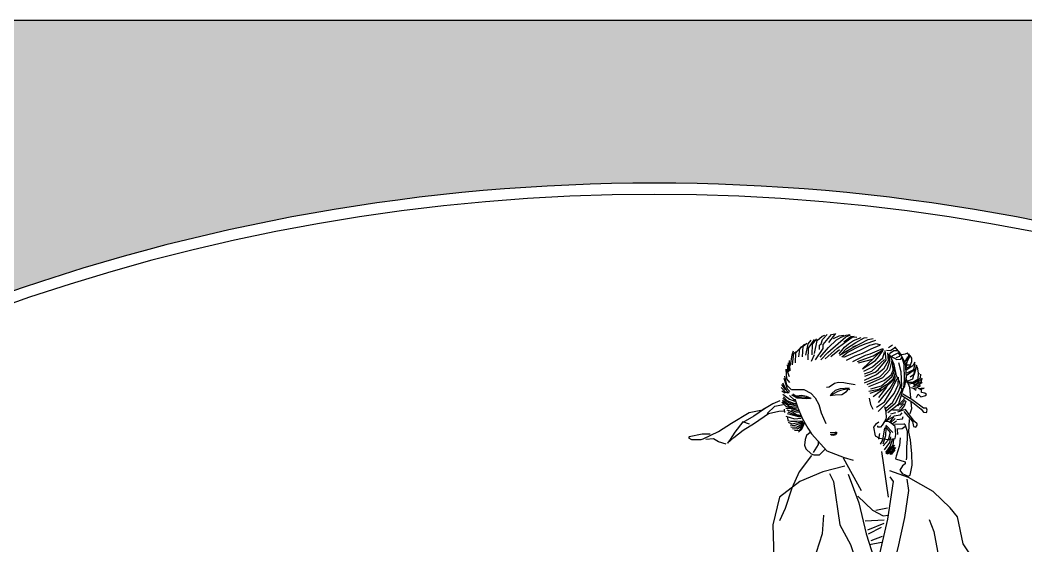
# Model space of a CAD drawing. Extents: x 424 to 2284, y 993 to 1733.
# Drawn here: x 1075 to 1522.4, y 1481.7 to 1715.5 of the extents above; entities that cross this region are included whole.
import ezdxf

# ---------------------------------------------------------------- set-up
doc = ezdxf.new("R2010")
doc.units = 0
doc.header["$LTSCALE"] = 10
doc.header["$MEASUREMENT"] = 0
for name, color, linetype in [('3', 3, 'CONTINUOUS'), ('4', 4, 'CONTINUOUS'), ('7', 7, 'CONTINUOUS'), ('BH', 3, 'CONTINUOUS')]:
    doc.layers.add(name, color=color, linetype=linetype)

msp = doc.modelspace()

# ---------------------------------------------------------------- hatches: boundary and pattern name
at = {"layer": 'BH'}
h = msp.add_hatch(dxfattribs=at)
h.set_pattern_fill('ESCHER', color=256, scale=50, style=0)
h.set_pattern_definition([(60, (-210, -315), (-60, -1e-08), [55, -5]), (180, (-210, -315), (30, -51.9615), [55, -5]), (300, (-210, -315), (60, -1e-08), [55, -5]), (60, (-205, -315), (-60, -1e-08), [10, -50]), (300, (-205, -315), (60, -1e-08), [10, -50]), (60, (-212.5, -310.67), (-60, -1e-08), [10, -50]), (180, (-212.5, -310.67), (30, -51.9615), [10, -50]), (300, (-212.5, -319.33), (60, -1e-08), [10, -50]), (180, (-212.5, -319.33), (30, -51.9615), [10, -50]), (60, (-230, -315), (-60, -1e-08), [10, -50]), (300, (-230, -315), (60, -1e-08), [10, -50]), (60, (-200, -332.32), (-60, -1e-08), [10, -50]), (180, (-200, -332.32), (30, -51.9615), [10, -50]), (300, (-200, -297.68), (60, -1e-08), [10, -50]), (180, (-200, -297.68), (30, -51.9615), [10, -50]), (0, (-200, -306.34), (-30, 51.9615), [35, -25]), (0, (-200, -323.66), (-30, 51.9615), [35, -25]), (120, (-207.5, -302.01), (-60, 1e-08), [35, -25]), (120, (-222.5, -310.67), (-60, 1e-08), [35, -25]), (240, (-222.5, -319.33), (30, -51.9615), [35, -25]), (240, (-207.5, -327.99), (30, -51.9615), [35, -25])])
edge = h.paths.add_edge_path(flags=16)
edge.add_arc((1357.09, 773.12), 409.87, 48.6982, 131.3018, ccw=False)
edge.add_line((1627.61, 1081.03), (1926.99, 1430.29))
edge.add_arc((1357.09, 773.12), 869.87, 49.06779, 130.93221)
edge.add_line((787.18, 1430.29), (1086.57, 1081.03))
h.paths.add_polyline_path([(2253.88, 1715.5), (2253.88, 1015.5), (453.88, 1015.5), (453.88, 1715.5)])

# ---------------------------------------------------------------- linework, layer by layer
at = {"layer": '3'}
for points in [[(1428.38, 1567.27), (1429.59, 1573.02), (1431.71, 1574.94), (1432.93, 1575.34)], [(1428.79, 1564.44), (1432.22, 1569.49), (1432.22, 1571.2), (1435.96, 1575.64), (1437.37, 1576.04)], [(1430.6, 1568.98), (1430.5, 1570.9), (1431.31, 1571.61), (1431.92, 1573.52), (1434.04, 1575.74)], [(1430.91, 1565.66), (1434.54, 1569.99), (1438.18, 1573.32), (1440.2, 1574.53), (1442.42, 1575.34), (1444.03, 1575.74)], [(1431.21, 1564.44), (1434.34, 1567.67), (1442.32, 1574.63), (1444.34, 1575.54)], [(1434.74, 1572.11), (1437.87, 1576.15)], [(1436.86, 1573.93), (1439.29, 1575.04), (1441.41, 1575.34)], [(1441.41, 1572.51), (1444.54, 1574.83), (1445.95, 1574.94)], [(1419.88, 1563.11), (1419.98, 1567.55), (1422.61, 1570.37)], [(1421.41, 1565.76), (1421.82, 1569.29), (1423.84, 1571.4)], [(1422.93, 1565.76), (1423.33, 1570.5), (1424.95, 1571.81)], [(1424.44, 1566.56), (1425.55, 1571.51), (1426.87, 1573.12)], [(1425.55, 1564.44), (1425.66, 1569.59), (1428.38, 1573.42)], [(1427.27, 1566.66), (1427.47, 1571.4), (1429.39, 1573.72)], [(1433.03, 1564.85), (1438.38, 1569.59), (1444.13, 1573.83), (1445.35, 1574.63), (1447.16, 1574.53)], [(1439.29, 1567.07), (1441.71, 1570.07), (1443.43, 1571.58), (1445.75, 1573.1), (1449.08, 1574.33)], [(1439.48, 1566.49), (1445.11, 1569.74), (1452.26, 1573.41), (1454.47, 1573.99)], [(1440.4, 1567.17), (1442.52, 1569.46), (1446.76, 1572.11), (1450.5, 1574.23), (1451.81, 1574.33)], [(1455.51, 1572.98), (1450.74, 1571.47), (1448.15, 1570.39), (1443.38, 1567.79), (1440.57, 1565.63)], [(1441.43, 1565.63), (1445.48, 1567.34), (1448.8, 1568.87), (1452.95, 1570.97), (1455.78, 1571.67), (1457.7, 1571.07)], [(1442.52, 1564.33), (1446.41, 1566.28), (1449.62, 1567.44), (1453.56, 1569.3), (1457.46, 1571.03)], [(1445.45, 1570.19), (1447.37, 1571)], [(1461.24, 1569.97), (1463.05, 1571.08)], [(1417.66, 1561.9), (1418.37, 1566.64), (1418.97, 1568.45)], [(1418.57, 1562.2), (1419.17, 1567.44), (1420.29, 1568.15)], [(1426.97, 1563.84), (1428.28, 1566.76)], [(1435.65, 1565.86), (1439.49, 1569.08)], [(1445.33, 1563.68), (1450.96, 1566.49), (1453.13, 1567.14), (1456.16, 1568.44), (1458.76, 1569.52)], [(1447.5, 1563.68), (1454.47, 1566.23), (1458.97, 1569.09)], [(1449.66, 1560.44), (1455.51, 1564.11), (1456.81, 1565.84), (1458.76, 1568.44)], [(1449.88, 1560.65), (1454.64, 1564.98), (1458.97, 1569.3)], [(1450.31, 1559.35), (1454.21, 1561.3), (1458.81, 1565.32), (1459.41, 1567.79)], [(1450.53, 1555.46), (1455.88, 1557.86), (1459.32, 1560.69), (1461.24, 1564.12), (1460.92, 1567.57)], [(1450.53, 1554.16), (1457.5, 1557.05), (1460.71, 1560.22), (1461.79, 1563.9), (1461.54, 1566.94)], [(1450.74, 1557.19), (1455.29, 1558.92), (1456.59, 1560), (1460.27, 1564.33), (1459.84, 1568.66)], [(1451.83, 1553.51), (1458.81, 1556.64), (1461.79, 1560), (1462.87, 1564.11), (1461.79, 1566.71)], [(1460.33, 1568.76), (1462.14, 1568.65), (1464.06, 1569.97)], [(1461.64, 1567.24), (1463.56, 1568.55), (1465.17, 1568.55)], [(1462.24, 1566.14), (1464.96, 1564.63), (1466.78, 1564.73), (1467.18, 1565.54), (1468.09, 1562.51), (1468.19, 1555.75), (1467.89, 1551.82), (1467.18, 1551.32), (1465.97, 1555.15), (1464.86, 1557.27), (1463.85, 1562.41), (1462.14, 1566.14)], [(1462.95, 1566.23), (1465.58, 1567.55), (1466.08, 1567.55)], [(1463.96, 1570.27), (1466.39, 1567.24), (1468.61, 1563.01), (1469.11, 1556.75), (1468.2, 1552.11)], [(1464.67, 1565.53), (1466.28, 1566.13), (1466.49, 1566.54), (1465.78, 1567.24)], [(1467.09, 1566.84), (1468.81, 1567.14), (1469.82, 1567.55)], [(1469.62, 1567.75), (1470.12, 1566.54), (1470.02, 1565.73), (1469.21, 1564.82), (1468.51, 1563.71)], [(1470.73, 1566.33), (1471.54, 1565.23), (1471.54, 1563.51), (1470.93, 1562.1), (1468.81, 1562.1)], [(1470.83, 1566.33), (1468.91, 1562.6)], [(1469.52, 1565.83), (1469.42, 1564.12), (1469.31, 1561.9), (1468.91, 1561.09)], [(1470.22, 1567.24), (1470.63, 1566.33)], [(1416.15, 1562.2), (1416.55, 1559.78), (1416.85, 1559.07)], [(1416.65, 1563.11), (1416.95, 1560.48), (1417.15, 1559.58)], [(1417.46, 1559.48), (1417.26, 1564.12)], [(1447.93, 1563.03), (1454.21, 1564.76)], [(1450.53, 1558.27), (1453.78, 1559.35), (1459.52, 1564.62)], [(1452.48, 1552.65), (1459.19, 1555.24), (1462.44, 1557.84), (1463.26, 1559.88), (1463.09, 1564.11)], [(1453.34, 1551.57), (1458.21, 1552.82), (1462.87, 1556.98), (1463.95, 1559.57), (1463.74, 1561.52)], [(1465.67, 1563.32), (1466.78, 1559.18), (1466.98, 1552.63)], [(1472.95, 1563.41), (1472.14, 1561.8), (1469.01, 1559.68)], [(1469.01, 1560.59), (1471.33, 1561.9)], [(1473.66, 1562), (1473.05, 1560.18), (1472.24, 1559.48), (1469.11, 1557.36)], [(1469.62, 1558.67), (1472.55, 1560.18), (1473.05, 1562.6)], [(1470.83, 1556.85), (1472.85, 1558.16), (1473.86, 1561.59)], [(1415.03, 1557.16), (1415.94, 1553.32), (1417.96, 1551.2)], [(1415.64, 1560.28), (1415.94, 1556.05), (1417.26, 1554.43)], [(1415.94, 1560.48), (1416.75, 1557.76), (1417.05, 1557.05)], [(1452.48, 1550.49), (1456.99, 1551.4), (1461.14, 1553.95), (1463.52, 1556.11), (1464.39, 1558.71)], [(1454.43, 1548.11), (1460.71, 1552.87), (1464.17, 1556.11), (1464.39, 1556.98)], [(1469.21, 1554.84), (1472.14, 1555.95), (1472.65, 1558.16), (1472.95, 1560.18)], [(1474.06, 1561.29), (1474.46, 1558.47), (1474.26, 1555.64), (1472.04, 1554.33), (1469.92, 1554.33), (1469.31, 1554.33)], [(1475.47, 1558.06), (1475.27, 1556.35), (1474.06, 1554.84), (1472.55, 1553.93), (1469.92, 1553.63)], [(1474.77, 1558.57), (1474.57, 1557.76)], [(1413.62, 1553.42), (1415.24, 1551.1)], [(1414.13, 1554.23), (1415.94, 1550.8), (1417.05, 1549.79)], [(1414.73, 1556.25), (1416.25, 1551.51), (1417.36, 1550.3)], [(1433.63, 1552.28), (1434.84, 1552.38), (1437.27, 1554.09), (1439.09, 1554.5), (1441.41, 1554.4), (1442.82, 1553.99), (1446.36, 1553.49)], [(1455.94, 1543.35), (1459.41, 1545.73), (1462.44, 1550.7), (1465.04, 1556.11)], [(1456.59, 1541.4), (1460.27, 1545.08), (1463.74, 1549.4), (1465.59, 1553.29), (1465.69, 1556.76)], [(1456.81, 1545.51), (1462.04, 1551.9), (1464.17, 1555.68)], [(1460.02, 1543.01), (1463.05, 1545.53), (1465.79, 1550.67), (1466.8, 1553.39)], [(1471.22, 1547.56), (1470.74, 1552.08), (1469, 1556.44)], [(1476.18, 1554.43), (1474.26, 1552.82), (1472.14, 1552.41)], [(1476.18, 1556.35), (1473.66, 1553.83), (1472.24, 1553.22)], [(1476.08, 1556.05), (1475.58, 1554.53), (1473.15, 1553.12), (1472.55, 1552.82)], [(1475.47, 1552.82), (1473.66, 1551.91), (1472.85, 1551.91)], [(1413.52, 1552.11), (1415.44, 1550.09), (1416.55, 1549.69)], [(1413.82, 1550.7), (1415.34, 1549.69)], [(1414.25, 1549.12), (1417.28, 1546.9), (1419.6, 1545.99)], [(1414.55, 1548.01), (1416.07, 1546.29), (1418.59, 1545.39), (1420.01, 1545.08)], [(1417.16, 1548.55), (1419.38, 1546.53), (1419.38, 1546.53)], [(1418.08, 1551.31), (1423.53, 1551.27), (1426.77, 1549.66), (1428.69, 1547.58), (1430.3, 1544.51), (1431.31, 1540.88), (1433.33, 1536.14)], [(1418.08, 1548.85), (1420.51, 1548.04), (1422.93, 1548.04), (1425.05, 1547.64), (1426.46, 1547.23), (1424.65, 1547.03), (1420.61, 1547.34), (1418.49, 1548.55)], [(1418.69, 1549.35), (1420, 1548.44), (1421.52, 1548.55), (1422.73, 1548.75), (1424.65, 1548.34), (1426.67, 1547.44), (1426.87, 1547.23)], [(1443.73, 1551.77), (1439.69, 1551.57), (1437.47, 1550.87), (1436.06, 1549.45), (1435.25, 1548.65), (1437.47, 1548.85), (1440.5, 1548.95), (1442.52, 1550.36), (1443.63, 1551.47), (1444.13, 1551.27), (1442.92, 1551.37), (1441.11, 1551.07), (1439.89, 1550.76), (1438.38, 1550.16), (1436.76, 1549.25), (1435.96, 1548.85)], [(1453.13, 1549.62), (1458.1, 1551.4)], [(1457.02, 1547.67), (1460.49, 1552.22)], [(1467.2, 1551.07), (1464.17, 1545.02), (1460.33, 1541.79)], [(1460.94, 1540.99), (1465.79, 1544.92), (1468.11, 1552.28)], [(1467.2, 1548.55), (1472.15, 1545.43), (1475.78, 1542.5), (1476.9, 1541.19), (1478.11, 1541.09), (1478.51, 1542), (1478.11, 1543), (1476.79, 1543), (1471.64, 1546.74), (1467.61, 1549.16)], [(1471.24, 1552.18), (1472.45, 1551.88), (1473.56, 1550.97)], [(1473.77, 1547.64), (1474.47, 1549.16), (1475.58, 1548.05), (1477.8, 1548.65), (1478.21, 1549.06), (1477.4, 1549.66), (1475.89, 1549.86), (1475.99, 1551.78)], [(1475.17, 1551.2), (1477.09, 1551.81), (1474.46, 1551.51)], [(1412.85, 1546.16), (1409.82, 1544.86), (1406.14, 1542.7), (1401.37, 1539.45), (1396.39, 1536.64)], [(1407.22, 1540.54), (1410.68, 1543.78), (1414.37, 1544.65)], [(1413.74, 1545.59), (1415.66, 1543.77), (1420.51, 1542.66)], [(1414.05, 1545.89), (1417.18, 1543.87), (1420.51, 1543.37)], [(1414.15, 1546.5), (1416.77, 1544.78), (1418.59, 1544.38), (1420.41, 1543.97)], [(1414.25, 1547.4), (1415.36, 1546.29), (1417.68, 1544.98), (1420.11, 1544.68)], [(1419.59, 1547.14), (1421, 1543.1), (1422.92, 1538.56), (1425.34, 1534.02), (1426.96, 1531.5), (1433.82, 1523.94), (1441.51, 1520.98), (1445.55, 1519.77)], [(1452.65, 1547.34), (1453.26, 1544.52), (1454.27, 1542.5)], [(1459.42, 1543.71), (1460.02, 1541.39), (1460.22, 1538.47), (1459.52, 1537.05), (1458.51, 1535.34), (1457.7, 1534.53), (1456.49, 1534.43), (1456.49, 1535.04)], [(1463.06, 1542.2), (1467.1, 1542.2), (1468.41, 1543.91), (1469.12, 1546.23)], [(1465.48, 1543.91), (1468.11, 1546.84), (1468.41, 1547.34)], [(1466.19, 1542.8), (1468.11, 1544.92)], [(1466.6, 1544.32), (1468.72, 1546.53)], [(1471.12, 1545.74), (1471.42, 1542.72), (1470.72, 1540.4)], [(1381.88, 1531.45), (1378.42, 1531.45), (1372.57, 1530.15), (1372.36, 1529.72), (1373.66, 1529.07), (1377.99, 1529.07), (1378.85, 1529.29), (1385.57, 1532.53), (1391.41, 1536.21), (1399.21, 1540.97), (1405.27, 1542.27), (1406.14, 1542.92)], [(1399.42, 1535.78), (1396.39, 1536.86), (1392.93, 1532.32), (1390.76, 1529.07), (1389.68, 1527.34), (1392.5, 1529.94), (1396.61, 1533.18), (1401.59, 1536.21), (1407.87, 1540.54), (1412.42, 1541.62), (1414.8, 1541.83)], [(1414.83, 1542.53), (1414.93, 1541.02)], [(1415.64, 1539.4), (1419.38, 1538.16), (1422.41, 1538.56)], [(1415.65, 1543), (1417.67, 1543), (1420.29, 1542.09), (1421.1, 1542.09)], [(1415.97, 1542.16), (1418.59, 1541.35), (1420.39, 1540.18), (1422.11, 1539.87)], [(1416.25, 1540.58), (1421.2, 1539.27), (1422.82, 1539.27)], [(1416.47, 1541.25), (1419.8, 1539.94), (1421.82, 1539.44)], [(1417.99, 1542.16), (1420.01, 1541.35), (1421.52, 1541.25)], [(1462.25, 1539.68), (1460.23, 1537.46), (1463.67, 1539.27), (1461.65, 1536.65)], [(1462.35, 1540.48), (1464.47, 1540.99)], [(1463.57, 1539.57), (1466.6, 1539.98), (1467.3, 1540.89)], [(1464.98, 1537.86), (1467.5, 1538.16), (1467.71, 1539.27)], [(1465.38, 1541.29), (1468.31, 1542.3)], [(1468.11, 1541.49), (1471.95, 1536.95), (1472.35, 1534.83), (1473.46, 1534.53), (1474.07, 1535.44), (1474.07, 1536.04), (1472.76, 1536.95), (1468.62, 1542.5)], [(1416.37, 1538.83), (1416.47, 1537.42), (1417.88, 1537.22), (1420.41, 1537.22), (1423.14, 1537.32)], [(1416.57, 1536.71), (1418.29, 1536.01), (1423.14, 1537.01)], [(1417.48, 1535.6), (1419.3, 1535.3), (1423.44, 1536.71)], [(1417.78, 1534.59), (1420.31, 1534.49), (1423.94, 1536.61)], [(1418.49, 1533.89), (1420.81, 1533.69), (1423.54, 1535.9)], [(1419.4, 1533.18), (1421.62, 1533.08), (1423.14, 1535)], [(1421.22, 1532.27), (1422.73, 1533.58), (1423.84, 1536.21), (1423.84, 1536.71)], [(1456.89, 1536.65), (1455.48, 1535.64), (1454.57, 1534.53), (1455.28, 1530.6), (1457.3, 1529.59), (1460.93, 1528.98), (1464.16, 1529.39), (1464.57, 1531.2), (1464.26, 1534.73), (1462.45, 1536.25), (1461.13, 1537.05), (1459.42, 1537.05)], [(1459.72, 1534.84), (1461.94, 1532.11), (1461.13, 1528.78), (1458.91, 1526.16)], [(1460.02, 1535.44), (1463.15, 1532.11)], [(1462.15, 1536.35), (1464.27, 1538.36)], [(1463.06, 1536.15), (1464.78, 1537.36)], [(1463.87, 1535.84), (1468.11, 1536.04), (1468.51, 1535.94)], [(1466.49, 1529.74), (1466.19, 1526.31), (1464.67, 1521.67), (1464.37, 1520.46), (1468.61, 1519.15), (1468.61, 1518.24), (1467.5, 1517.33), (1466.29, 1515.42), (1467.3, 1513.9), (1470.02, 1512.69), (1470.83, 1513.1), (1471.74, 1517.53), (1471.64, 1522.68), (1471.03, 1528.83), (1470.33, 1532.26), (1470.62, 1537.98)], [(1464.98, 1533.83), (1467.4, 1533.93), (1468.51, 1534.83)], [(1468.51, 1535.89), (1469.62, 1532.66), (1469.62, 1529.13), (1469.32, 1525.81), (1469.22, 1520.96), (1469.11, 1519.95)], [(1426.37, 1532.17), (1424.75, 1530.86), (1424.15, 1529.05), (1423.84, 1526.52), (1424.55, 1524.91), (1426.87, 1522.59), (1428.08, 1522.19), (1430.51, 1522.19), (1432.93, 1524.61)], [(1435.31, 1532.11), (1437.47, 1532.22), (1438.08, 1532.31), (1438.08, 1531.7), (1437.78, 1531.09), (1436.67, 1530.75), (1435.75, 1530.89), (1435.55, 1531.4), (1436.36, 1531.4), (1437.37, 1531.6), (1437.97, 1532.1)], [(1457.2, 1531.61), (1456.79, 1529.19)], [(1459.42, 1534.13), (1458.61, 1528.68), (1457.6, 1526.97)], [(1460.12, 1534.13), (1459.92, 1530.6), (1458.81, 1526.87)], [(1459.52, 1524.39), (1461.84, 1527.72), (1462.25, 1530.14)], [(1465.08, 1533.62), (1465.28, 1531.3)], [(1389.03, 1526.91), (1385.57, 1527.99), (1383.4, 1529.29), (1379.94, 1529.07)], [(1430, 1527.94), (1429.9, 1526.73), (1429.3, 1525.62), (1427.68, 1523.3)], [(1460.03, 1523.28), (1462.05, 1525.91), (1463.16, 1529.44)], [(1460.23, 1522.68), (1463.26, 1526.51), (1463.66, 1529.13)], [(1460.63, 1522.48), (1464.07, 1526.51)], [(1461.24, 1522.68), (1463.16, 1524.39), (1464.07, 1525.6)], [(1426.96, 1521.9), (1421.51, 1514.65), (1418.24, 1507.39), (1415.33, 1498.31), (1412.79, 1492.87)], [(1461.95, 1522.38), (1464.47, 1525.4)], [(1462.55, 1522.27), (1464.27, 1524.39)], [(1450.94, 1492.87), (1459.29, 1493.23)], [(1452.03, 1488.88), (1459.29, 1491.78)], [(1452.39, 1487.06), (1458.2, 1489.97)], [(1453.48, 1484.16), (1458.57, 1485.98)], [(1452.75, 1482.35), (1458.2, 1483.43)]]:
    msp.add_lwpolyline(points, dxfattribs=at)
at = {"layer": '4'}
msp.add_lwpolyline([(2253.88, 1715.5), (2253.88, 1015.5), (453.88, 1015.5), (453.88, 1715.5)], close=True, dxfattribs=at)
at = {"layer": '7'}
for points in [[(1086.57, 1081.03, -0.37689), (1627.61, 1081.03), (1926.99, 1430.29, 0.373211), (787.18, 1430.29)], [(1087.09, 1088.11, -0.36994), (1627.09, 1088.11), (1919.95, 1429.76, 0.36994), (794.22, 1429.76)]]:
    msp.add_lwpolyline(points, format="xyb", close=True, dxfattribs=at)
for points in [[(1458.2, 1523.72), (1461.11, 1503.4)], [(1441.85, 1517.19), (1432.04, 1514.65), (1421.87, 1510.29), (1412.79, 1503.4), (1409.88, 1491.06), (1410.61, 1466.74), (1410.97, 1445.33), (1410.97, 1435.53), (1410.97, 1422.83), (1410.97, 1418.11), (1413.15, 1413.03)], [(1441.13, 1520.82), (1449.12, 1506.3)], [(1434.95, 1513.92), (1436.77, 1510.29), (1439.67, 1491.06), (1444.4, 1482.35), (1450.21, 1464.93), (1452.75, 1456.58)], [(1443.31, 1513.56), (1448.03, 1500.85), (1451.3, 1487.06), (1456.02, 1472.18), (1458.2, 1463.84), (1461.84, 1455.49)], [(1461.84, 1512.47), (1463.29, 1510.29), (1460.75, 1493.6), (1456.39, 1474.36)], [(1501.8, 1419.81), (1503.26, 1428.16), (1504.35, 1437.23), (1503.62, 1452.11), (1497.08, 1478.6), (1494.54, 1482.6), (1491.99, 1494.57), (1488.72, 1498.56), (1481.09, 1505.82), (1470.19, 1512.11), (1461.84, 1515.01)], [(1469.47, 1511.38), (1470.19, 1506.3), (1468.38, 1494.32), (1465.47, 1480.89), (1461.47, 1465.29), (1460.02, 1462.02)], [(1447.67, 1503.76), (1454.21, 1497.59), (1458.93, 1495.05), (1461.11, 1495.41)], [(1432.41, 1495.41), (1431.68, 1487.06), (1429.14, 1478.72), (1429.86, 1468.19), (1429.5, 1463.84)], [(1455.66, 1497.59), (1460.75, 1498.68)], [(1479.28, 1493.48), (1481.46, 1488.04), (1484, 1474.61), (1484, 1472.43), (1482.18, 1460.1), (1480.73, 1453.56)]]:
    msp.add_lwpolyline(points, dxfattribs=at)

doc.saveas('drawing.dxf')
